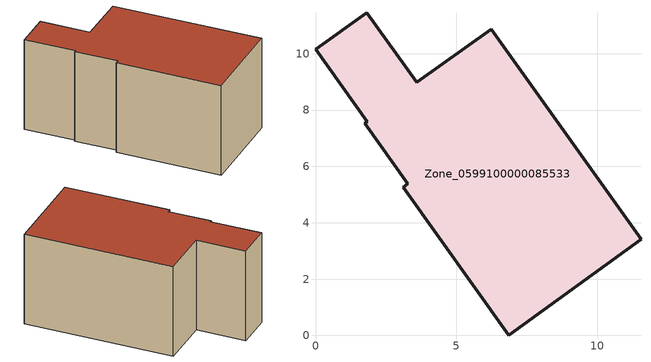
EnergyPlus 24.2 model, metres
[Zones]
Zone_0599100000085533
 floor ground (C_G): 3.59,8.98 6.23,10.86 11.55,3.41 6.86,0 3.11,5.26 3.28,5.38 1.75,7.53 1.83,7.59 0,10.16 1.82,11.46 z0
 wall outside (C_F): 6.23,10.86 3.59,8.98 1.82,11.46 0,10.16 1.83,7.59 1.75,7.53 3.28,5.38 3.11,5.26 6.86,0 11.55,3.41 6.23,10.86 z0:5.81
 roof outside (C_R): 3.59,8.98 1.82,11.46 0,10.16 1.83,7.59 1.75,7.53 3.28,5.38 3.11,5.26 6.86,0 11.55,3.41 6.23,10.86 z5.81
[BUILDING]
Pand.0599100000085533: North Axis=0; Terrain=City; Loads Convergence Tolerance Value=0.04; Temperature Convergence Tolerance Value=0.4; Solar Distribution=FullExterior; Maximum Number of Warmup Days=25; Minimum Number of Warmup Days=1
[Site:Location]
Rotterdam.The.Hague.AP_ZH_NLD Design_Conditions: Latitude=51.96; Longitude=4.45; Time Zone=1; Elevation=-4.5
[SITE:GROUNDTEMPERATURE:BUILDINGSURFACE]
18, 18, 18, 18, 18, 18, 18, 18, 18, 18, 18, 18
[MATERIAL] Thermal Absorptance=0.9; Solar Absorptance=0.7; Visible Absorptance=0.7
Name | Roughness | Thickness | Conductivity | Density | Specific Heat
G.TC.1975-1991 | MediumSmooth | 0.15 | 0.288461 | 540 | 1210
F.TC.1975-1991 | Rough | 0.3 | 0.230769 | 1920 | 840
R.TC.1975-1991 | MediumRough | 0.2 | 0.153846 | 1500 | 1000
[CONSTRUCTION]
C_G: G.TC.1975-1991
C_F: F.TC.1975-1991
C_R: R.TC.1975-1991
[ZONE]
Zone_0599100000085533: Type=1; Multiplier=1; Ceiling Height=Autocalculate; Volume=Autocalculate; Floor Area=autocalculate; Part of Total Floor Area=Yes
[ZONEINFILTRATION:DESIGNFLOWRATE]
Infil_Zone_0599100000085533: Zone or ZoneList or Space or SpaceList=Zone_0599100000085533; Schedule=AlwaysOn; Design Flow Rate Calculation Method=Flow/Area; Flow Rate per Floor Area=0.003; Constant Term Coefficient=1; Temperature Term Coefficient=0; Velocity Term Coefficient=0; Velocity Squared Term Coefficient=0
[HVACTEMPLATE:ZONE:IDEALLOADSAIRSYSTEM]
Zone_0599100000085533: Maximum Heating Supply Air Temperature=50; Minimum Cooling Supply Air Temperature=13; Maximum Heating Supply Air Humidity Ratio=0.0156; Minimum Cooling Supply Air Humidity Ratio=0.0077; Heating Limit=NoLimit; Cooling Limit=NoLimit; Dehumidification Control Type=ConstantSensibleHeatRatio; Cooling Sensible Heat Ratio=0.7; Dehumidification Setpoint=60; Humidification Control Type=None; Humidification Setpoint=30; Outdoor Air Method=None; Outdoor Air Flow Rate per Person=0.00944; Outdoor Air Flow Rate per Zone Floor Area=0; Outdoor Air Flow Rate per Zone=0; Demand Controlled Ventilation Type=None; Outdoor Air Economizer Type=NoEconomizer; Heat Recovery Type=None; Sensible Heat Recovery Effectiveness=0.7; Latent Heat Recovery Effectiveness=0.65
[ZONECONTROL:THERMOSTAT]
ThermostatControl_Zone_0599100000085533: Zone or ZoneList=Zone_0599100000085533; Control Type Schedule=DualSetpointControlType; Control 1=Thermostat_Zone_0599100000085533; Temperature Difference Between Cutout And Setpoint=0
[THERMOSTATSETPOINT:DUALSETPOINT]
Thermostat_Zone_0599100000085533: Heating Setpoint Temperature Schedule=HeatingSetpoint_Zone_0599100000085533; Cooling Setpoint Temperature Schedule=CoolingSetpoint_Zone_0599100000085533
[SCHEDULE:COMPACT]
HeatingSetpoint_Zone_0599100000085533: Through: 12/31, For: AllDays, Until: 24:00, 21
CoolingSetpoint_Zone_0599100000085533: Through: 12/31, For: AllDays, Until: 24:00, 24
DualSetpointControlType: Through: 12/31, For: AllDays, Until: 24:00, 4
AlwaysOn: Through: 12/31, For: AllDays, Until: 24:00, 1
